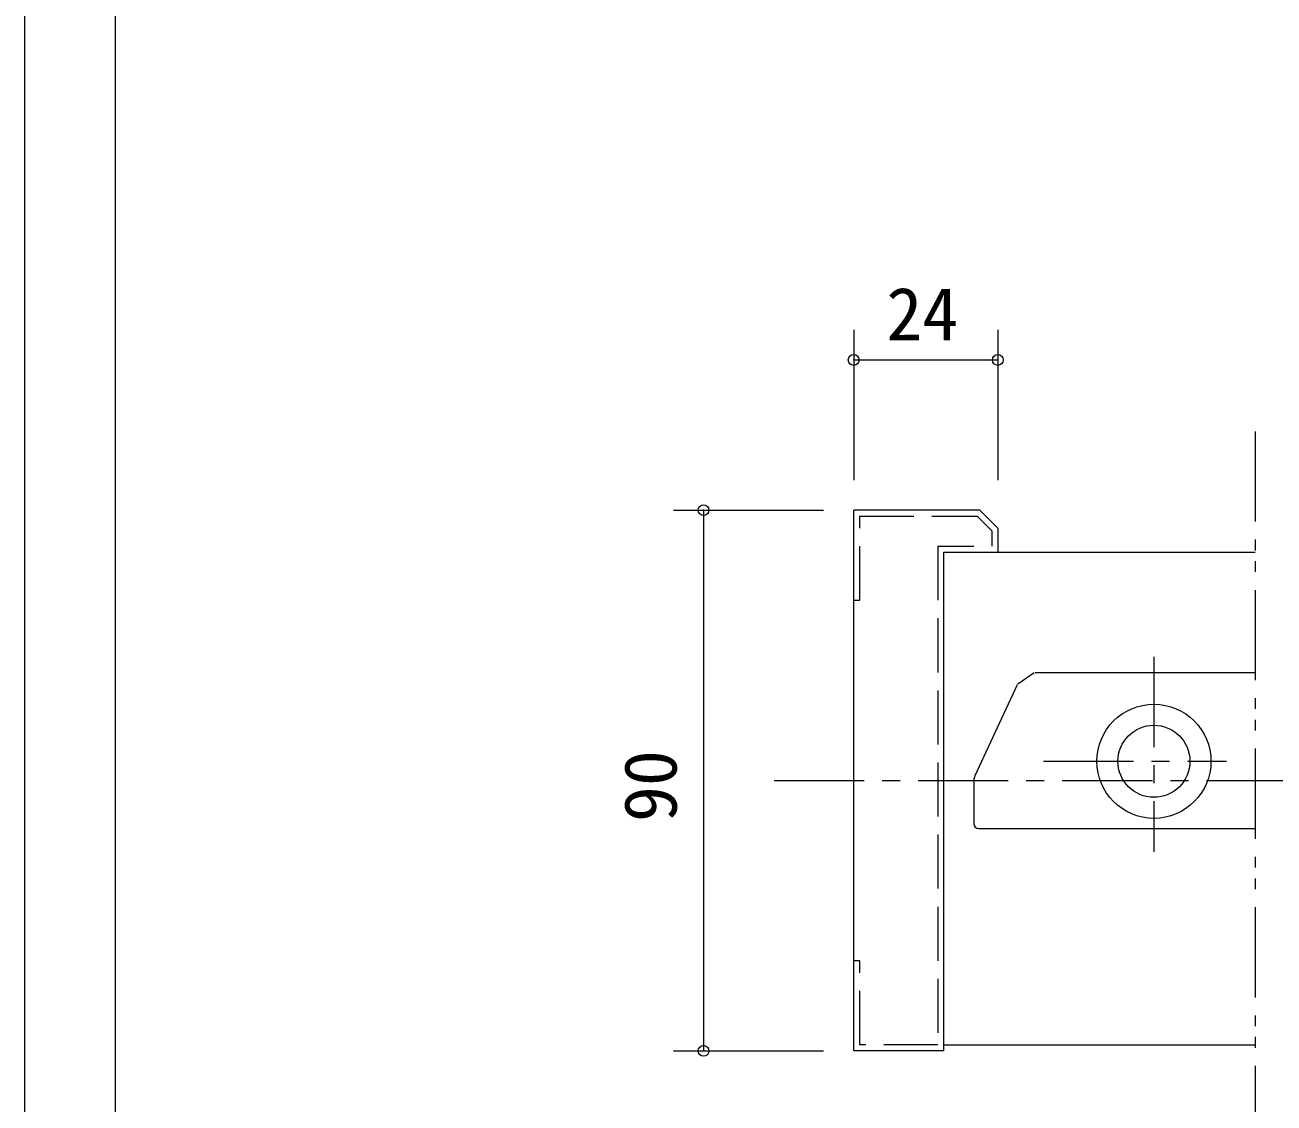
# Model space of a CAD drawing. Units: millimetres on the paper, enlarged 5 times, with parts at other scales. Extents: x -977 to 998, y -673 to 718.
# Drawn here: x -977.2 to -630.5, y -324.9 to -25.8 of the extents above; entities that cross this region are included whole.
import ezdxf
from ezdxf.enums import TextEntityAlignment as Align

# ---------------------------------------------------------------- set-up
doc = ezdxf.new("R2010")
doc.units = ezdxf.units.MM
doc.header["$LTSCALE"] = 5
doc.header["$PDMODE"] = 32
doc.header["$PDSIZE"] = 3
for name, pattern in [('CHAIN1', [8, 5, -1, 1, -1]), ('DASHED2', [3, 2, -1]), ('DASHED3', [4, 3, -1]), ('DOUBLE_CHAIN1', [8.8, 5, -1, 0.6, -0.6, 0.6, -1])]:
    doc.linetypes.add(name, pattern=pattern)
for name, color, linetype, lineweight in [('0-0_0', 7, 'Continuous', 18), ('2-1_6', 3, 'Continuous', 20), ('3-1_四方枠', 7, 'Continuous', 18)]:
    doc.layers.add(name, color=color, linetype=linetype, lineweight=lineweight)
doc.styles.add('ＭＳ ゴシック', font='')
doc.styles.get('ＭＳ ゴシック').set_extended_font_data('MS Gothic')

msp = doc.modelspace()

# ---------------------------------------------------------------- linework, layer by layer
at = {"layer": '0-0_0'}
msp.add_line((-952.188, 693.383), (-952.188, -535.367), dxfattribs=at)
msp.add_lwpolyline([(-977.188, -672.867), (-977.188, 718.383), (997.812, 718.383)], dxfattribs=at)
at = {"layer": '2-1_6', "color": 4, "lineweight": 9}
for p, q in [((-747.188, -110.437), (-747.188, -152.103)), ((-707.188, -110.437), (-707.188, -152.103)), ((-747.188, -118.77), (-707.188, -118.77)), ((-797.188, -160.437), (-755.521, -160.437)), ((-788.854, -160.437), (-788.854, -310.437)), ((-797.188, -310.437), (-755.521, -310.437))]:
    msp.add_line(p, q, dxfattribs=at)
at = {"layer": '2-1_6', "color": 7, "linetype": 'DOUBLE_CHAIN1'}
msp.add_line((-635.729, -138.592), (-635.729, -346.521), dxfattribs=at)
at = {"layer": '2-1_6', "color": 1, "lineweight": 18}
for p, q in [((-712.188, -160.437), (-747.188, -160.437)), ((-707.188, -165.437), (-712.188, -160.437)), ((-707.188, -165.437), (-707.188, -172.103)), ((-722.188, -172.103), (-707.188, -172.103)), ((-722.188, -310.437), (-722.188, -172.103)), ((-697.099, -205.527), (-701.621, -208.693)), ((-696.812, -205.437), (-635.729, -205.437)), ((-701.787, -208.891), (-713.573, -234.167)), ((-713.854, -235.435), (-713.854, -247.437)), ((-712.521, -248.77), (-635.729, -248.77))]:
    msp.add_line(p, q, dxfattribs=at)
at = {"layer": '2-1_6', "color": 4, "linetype": 'DASHED3', "lineweight": 9}
for p, q in [((-745.521, -162.103), (-712.878, -162.103)), ((-723.854, -170.437), (-723.854, -308.77)), ((-745.521, -285.437), (-747.188, -285.437)), ((-745.521, -308.77), (-745.521, -285.437)), ((-723.854, -308.77), (-745.521, -308.77))]:
    msp.add_line(p, q, dxfattribs=at)
at = {"layer": '2-1_6', "color": 4, "linetype": 'DASHED2', "lineweight": 9}
for p, q in [((-712.878, -162.103), (-708.854, -166.127)), ((-708.854, -166.127), (-708.854, -170.437)), ((-723.854, -170.437), (-708.854, -170.437))]:
    msp.add_line(p, q, dxfattribs=at)
at = {"layer": '2-1_6', "color": 7, "lineweight": 18}
for p, q in [((-722.188, -172.103), (-635.729, -172.103)), ((-722.188, -308.77), (-635.729, -308.77))]:
    msp.add_line(p, q, dxfattribs=at)
at = {"layer": '2-1_6', "color": 4, "linetype": 'CHAIN1', "lineweight": 9}
for p, q in [((-663.854, -201.154), (-663.854, -255.243)), ((-694.488, -230.103), (-643.665, -230.103)), ((-769.284, -235.437), (19.303, -235.437))]:
    msp.add_line(p, q, dxfattribs=at)
at = {"layer": '2-1_6', "color": 1, "lineweight": 18}
msp.add_lwpolyline([(-722.188, -310.437), (-747.188, -310.437), (-747.188, -160.437)], dxfattribs=at)
at = {"layer": '2-1_6', "color": 4, "linetype": 'DASHED3', "lineweight": 9}
msp.add_lwpolyline([(-747.188, -185.437), (-745.521, -185.437), (-745.521, -162.103)], dxfattribs=at)
at = {"layer": '2-1_6', "color": 1, "lineweight": 18}
for radius in [15.833, 10]:
    msp.add_circle((-663.854, -230.103), radius, dxfattribs=at)
for centre, radius, start, end in [((-710.854, -235.435), 3, 155, 180), ((-712.521, -247.437), 1.333, 180, 270)]:
    msp.add_arc(centre, radius, start, end, dxfattribs=at)
at = {"layer": '2-1_6', "color": 4}
for p in [(-747.188, -118.77), (-707.188, -118.77), (-788.854, -160.437), (-788.854, -310.437)]:
    msp.add_point(p, dxfattribs=at)
at = {"layer": '3-1_四方枠'}
msp.add_line((-977.188, -672.867), (-977.188, -209.117), dxfattribs=at)

# ---------------------------------------------------------------- texts
at = {"layer": '2-1_6', "color": 7, "style": 'ＭＳ ゴシック'}
msp.add_text('24', height=14.66, dxfattribs=at).set_placement((-738.112, -117.719), align=Align.BOTTOM_LEFT)
msp.add_text('90', height=14.66, rotation=90, dxfattribs=at).set_placement((-791.915, -246.951), align=Align.BOTTOM_LEFT)

doc.saveas('drawing.dxf')
